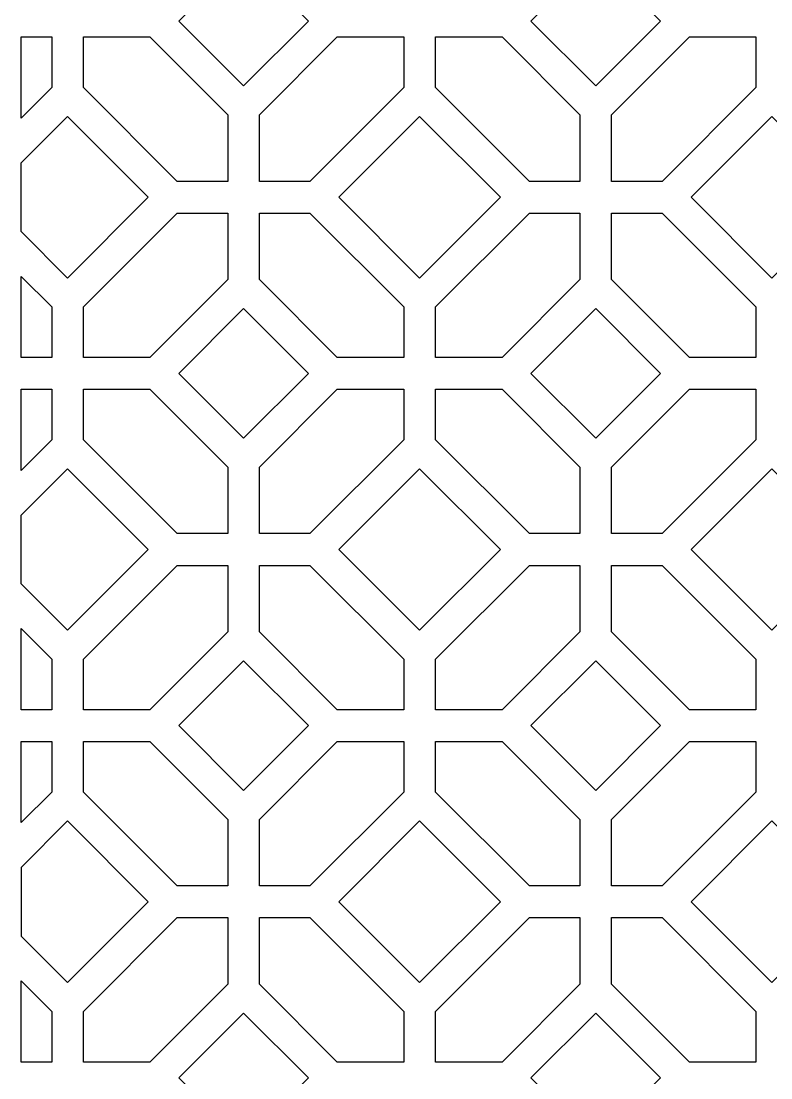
# Model space of a CAD drawing. Header units: centimetres. Extents: x -92 to 92, y -111 to 111.
# Drawn here: x -92.5 to -49.9, y -54.5 to 5.5 of the extents above; entities that cross this region are included whole.
import ezdxf

# ---------------------------------------------------------------- set-up
doc = ezdxf.new("R2010")
doc.units = ezdxf.units.CM
doc.header["$MEASUREMENT"] = 0
doc.layers.add('layer 1', color=7, linetype='Continuous')

msp = doc.modelspace()

# ---------------------------------------------------------------- linework, layer by layer
at = {"layer": 'layer 1', "color": 242}
for points, knots in [([(-79.81536, 1.79491), (-79.81536, 1.79491), (-76.13827, 5.472), (-76.13827, 5.472), (-76.13827, 5.472), (-76.13827, 5.472), (-79.81536, 9.14909), (-79.81536, 9.14909), (-79.81536, 9.14909), (-79.81536, 9.14909), (-83.49244, 5.472), (-83.49244, 5.472), (-83.49244, 5.472), (-83.49244, 5.472), (-79.81536, 1.79491), (-79.81536, 1.79491)], [0, 0, 0, 0, 0.2, 0.2, 0.2, 0.2, 0.4, 0.4, 0.4, 0.4, 0.6, 0.6, 0.6, 0.6, 1, 1, 1, 1]), ([(-59.81536, 1.79491), (-59.81536, 1.79491), (-56.13827, 5.472), (-56.13827, 5.472), (-56.13827, 5.472), (-56.13827, 5.472), (-59.81536, 9.14909), (-59.81536, 9.14909), (-59.81536, 9.14909), (-59.81536, 9.14909), (-63.49244, 5.472), (-63.49244, 5.472), (-63.49244, 5.472), (-63.49244, 5.472), (-59.81536, 1.79491), (-59.81536, 1.79491)], [0, 0, 0, 0, 0.2, 0.2, 0.2, 0.2, 0.4, 0.4, 0.4, 0.4, 0.6, 0.6, 0.6, 0.6, 1, 1, 1, 1]), ([(-92.45335, -0.03549), (-92.45335, -0.03549), (-90.71535, 1.70252), (-90.71535, 1.70252), (-90.71535, 1.70252), (-90.71535, 1.70252), (-90.71535, 4.57201), (-90.71535, 4.57201), (-90.71535, 4.57201), (-90.71535, 4.57201), (-92.45335, 4.57198), (-92.45335, 4.57198), (-92.45335, 4.57198), (-92.45335, 4.57198), (-92.45335, -0.03549), (-92.45335, -0.03549)], [0, 0, 0, 0, 0.2, 0.2, 0.2, 0.2, 0.4, 0.4, 0.4, 0.4, 0.6, 0.6, 0.6, 0.6, 1, 1, 1, 1]), ([(-88.91535, 4.572), (-88.91535, 4.572), (-88.91535, 1.70251), (-88.91535, 1.70251), (-88.91535, 1.70251), (-88.91535, 1.70251), (-83.58483, -3.62801), (-83.58483, -3.62801), (-83.58483, -3.62801), (-83.58483, -3.62801), (-80.71536, -3.62801), (-80.71536, -3.62801), (-80.71536, -3.62801), (-80.71536, -3.62801), (-80.71536, 0.14959), (-80.71536, 0.14959), (-80.71536, 0.14959), (-80.71536, 0.14959), (-85.13776, 4.572), (-85.13776, 4.572), (-85.13776, 4.572), (-85.13776, 4.572), (-88.91535, 4.572), (-88.91535, 4.572)], [0, 0, 0, 0, 0.14285714, 0.14285714, 0.14285714, 0.14285714, 0.28571429, 0.28571429, 0.28571429, 0.28571429, 0.42857143, 0.42857143, 0.42857143, 0.42857143, 0.57142857, 0.57142857, 0.57142857, 0.57142857, 0.71428571, 0.71428571, 0.71428571, 0.71428571, 1, 1, 1, 1]), ([(-70.71535, 1.70251), (-70.71535, 1.70251), (-70.71535, 4.572), (-70.71535, 4.572), (-70.71535, 4.572), (-70.71535, 4.572), (-74.49295, 4.572), (-74.49295, 4.572), (-74.49295, 4.572), (-74.49295, 4.572), (-78.91536, 0.14959), (-78.91536, 0.14959), (-78.91536, 0.14959), (-78.91536, 0.14959), (-78.91536, -3.62801), (-78.91536, -3.62801), (-78.91536, -3.62801), (-78.91536, -3.62801), (-76.04587, -3.62801), (-76.04587, -3.62801), (-76.04587, -3.62801), (-76.04587, -3.62801), (-70.71535, 1.70251), (-70.71535, 1.70251)], [0, 0, 0, 0, 0.14285714, 0.14285714, 0.14285714, 0.14285714, 0.28571429, 0.28571429, 0.28571429, 0.28571429, 0.42857143, 0.42857143, 0.42857143, 0.42857143, 0.57142857, 0.57142857, 0.57142857, 0.57142857, 0.71428571, 0.71428571, 0.71428571, 0.71428571, 1, 1, 1, 1]), ([(-68.91535, 4.572), (-68.91535, 4.572), (-68.91535, 1.70251), (-68.91535, 1.70251), (-68.91535, 1.70251), (-68.91535, 1.70251), (-63.58483, -3.62801), (-63.58483, -3.62801), (-63.58483, -3.62801), (-63.58483, -3.62801), (-60.71536, -3.62801), (-60.71536, -3.62801), (-60.71536, -3.62801), (-60.71536, -3.62801), (-60.71536, 0.14959), (-60.71536, 0.14959), (-60.71536, 0.14959), (-60.71536, 0.14959), (-65.13776, 4.572), (-65.13776, 4.572), (-65.13776, 4.572), (-65.13776, 4.572), (-68.91535, 4.572), (-68.91535, 4.572)], [0, 0, 0, 0, 0.14285714, 0.14285714, 0.14285714, 0.14285714, 0.28571429, 0.28571429, 0.28571429, 0.28571429, 0.42857143, 0.42857143, 0.42857143, 0.42857143, 0.57142857, 0.57142857, 0.57142857, 0.57142857, 0.71428571, 0.71428571, 0.71428571, 0.71428571, 1, 1, 1, 1]), ([(-50.71535, 1.70251), (-50.71535, 1.70251), (-50.71535, 4.572), (-50.71535, 4.572), (-50.71535, 4.572), (-50.71535, 4.572), (-54.49295, 4.572), (-54.49295, 4.572), (-54.49295, 4.572), (-54.49295, 4.572), (-58.91536, 0.14959), (-58.91536, 0.14959), (-58.91536, 0.14959), (-58.91536, 0.14959), (-58.91536, -3.62801), (-58.91536, -3.62801), (-58.91536, -3.62801), (-58.91536, -3.62801), (-56.04587, -3.62801), (-56.04587, -3.62801), (-56.04587, -3.62801), (-56.04587, -3.62801), (-50.71535, 1.70251), (-50.71535, 1.70251)], [0, 0, 0, 0, 0.14285714, 0.14285714, 0.14285714, 0.14285714, 0.28571429, 0.28571429, 0.28571429, 0.28571429, 0.42857143, 0.42857143, 0.42857143, 0.42857143, 0.57142857, 0.57142857, 0.57142857, 0.57142857, 0.71428571, 0.71428571, 0.71428571, 0.71428571, 1, 1, 1, 1]), ([(-92.45335, -6.47521), (-92.45335, -6.47521), (-89.81535, -9.1132), (-89.81535, -9.1132), (-89.81535, -9.1132), (-89.81535, -9.1132), (-85.23015, -4.52801), (-85.23015, -4.52801), (-85.23015, -4.52801), (-85.23015, -4.52801), (-89.81536, 0.0572), (-89.81536, 0.0572), (-89.81536, 0.0572), (-89.81536, 0.0572), (-92.45335, -2.58077), (-92.45335, -2.58077), (-92.45335, -2.58077), (-92.45335, -2.58077), (-92.45335, -6.47521), (-92.45335, -6.47521)], [0, 0, 0, 0, 0.16666667, 0.16666667, 0.16666667, 0.16666667, 0.33333333, 0.33333333, 0.33333333, 0.33333333, 0.5, 0.5, 0.5, 0.5, 0.66666667, 0.66666667, 0.66666667, 0.66666667, 1, 1, 1, 1]), ([(-69.81535, 0.05719), (-69.81535, 0.05719), (-74.40055, -4.52801), (-74.40055, -4.52801), (-74.40055, -4.52801), (-74.40055, -4.52801), (-69.81535, -9.11321), (-69.81535, -9.11321), (-69.81535, -9.11321), (-69.81535, -9.11321), (-65.23015, -4.52801), (-65.23015, -4.52801), (-65.23015, -4.52801), (-65.23015, -4.52801), (-69.81535, 0.05719), (-69.81535, 0.05719)], [0, 0, 0, 0, 0.2, 0.2, 0.2, 0.2, 0.4, 0.4, 0.4, 0.4, 0.6, 0.6, 0.6, 0.6, 1, 1, 1, 1]), ([(-49.81535, 0.05719), (-49.81535, 0.05719), (-54.40055, -4.52801), (-54.40055, -4.52801), (-54.40055, -4.52801), (-54.40055, -4.52801), (-49.81535, -9.11321), (-49.81535, -9.11321), (-49.81535, -9.11321), (-49.81535, -9.11321), (-45.23015, -4.52801), (-45.23015, -4.52801), (-45.23015, -4.52801), (-45.23015, -4.52801), (-49.81535, 0.05719), (-49.81535, 0.05719)], [0, 0, 0, 0, 0.2, 0.2, 0.2, 0.2, 0.4, 0.4, 0.4, 0.4, 0.6, 0.6, 0.6, 0.6, 1, 1, 1, 1]), ([(-80.71536, -5.42801), (-80.71536, -5.42801), (-83.58483, -5.42801), (-83.58483, -5.42801), (-83.58483, -5.42801), (-83.58483, -5.42801), (-88.91535, -10.75853), (-88.91535, -10.75853), (-88.91535, -10.75853), (-88.91535, -10.75853), (-88.91535, -13.628), (-88.91535, -13.628), (-88.91535, -13.628), (-88.91535, -13.628), (-85.13776, -13.628), (-85.13776, -13.628), (-85.13776, -13.628), (-85.13776, -13.628), (-80.71536, -9.20559), (-80.71536, -9.20559), (-80.71536, -9.20559), (-80.71536, -9.20559), (-80.71536, -5.42801), (-80.71536, -5.42801)], [0, 0, 0, 0, 0.14285714, 0.14285714, 0.14285714, 0.14285714, 0.28571429, 0.28571429, 0.28571429, 0.28571429, 0.42857143, 0.42857143, 0.42857143, 0.42857143, 0.57142857, 0.57142857, 0.57142857, 0.57142857, 0.71428571, 0.71428571, 0.71428571, 0.71428571, 1, 1, 1, 1]), ([(-76.04587, -5.42801), (-76.04587, -5.42801), (-78.91536, -5.42801), (-78.91536, -5.42801), (-78.91536, -5.42801), (-78.91536, -5.42801), (-78.91536, -9.20559), (-78.91536, -9.20559), (-78.91536, -9.20559), (-78.91536, -9.20559), (-74.49295, -13.628), (-74.49295, -13.628), (-74.49295, -13.628), (-74.49295, -13.628), (-70.71535, -13.628), (-70.71535, -13.628), (-70.71535, -13.628), (-70.71535, -13.628), (-70.71535, -10.75853), (-70.71535, -10.75853), (-70.71535, -10.75853), (-70.71535, -10.75853), (-76.04587, -5.42801), (-76.04587, -5.42801)], [0, 0, 0, 0, 0.14285714, 0.14285714, 0.14285714, 0.14285714, 0.28571429, 0.28571429, 0.28571429, 0.28571429, 0.42857143, 0.42857143, 0.42857143, 0.42857143, 0.57142857, 0.57142857, 0.57142857, 0.57142857, 0.71428571, 0.71428571, 0.71428571, 0.71428571, 1, 1, 1, 1]), ([(-60.71536, -5.42801), (-60.71536, -5.42801), (-63.58483, -5.42801), (-63.58483, -5.42801), (-63.58483, -5.42801), (-63.58483, -5.42801), (-68.91535, -10.75853), (-68.91535, -10.75853), (-68.91535, -10.75853), (-68.91535, -10.75853), (-68.91535, -13.628), (-68.91535, -13.628), (-68.91535, -13.628), (-68.91535, -13.628), (-65.13776, -13.628), (-65.13776, -13.628), (-65.13776, -13.628), (-65.13776, -13.628), (-60.71536, -9.20559), (-60.71536, -9.20559), (-60.71536, -9.20559), (-60.71536, -9.20559), (-60.71536, -5.42801), (-60.71536, -5.42801)], [0, 0, 0, 0, 0.14285714, 0.14285714, 0.14285714, 0.14285714, 0.28571429, 0.28571429, 0.28571429, 0.28571429, 0.42857143, 0.42857143, 0.42857143, 0.42857143, 0.57142857, 0.57142857, 0.57142857, 0.57142857, 0.71428571, 0.71428571, 0.71428571, 0.71428571, 1, 1, 1, 1]), ([(-56.04587, -5.42801), (-56.04587, -5.42801), (-58.91536, -5.42801), (-58.91536, -5.42801), (-58.91536, -5.42801), (-58.91536, -5.42801), (-58.91536, -9.20559), (-58.91536, -9.20559), (-58.91536, -9.20559), (-58.91536, -9.20559), (-54.49295, -13.628), (-54.49295, -13.628), (-54.49295, -13.628), (-54.49295, -13.628), (-50.71535, -13.628), (-50.71535, -13.628), (-50.71535, -13.628), (-50.71535, -13.628), (-50.71535, -10.75853), (-50.71535, -10.75853), (-50.71535, -10.75853), (-50.71535, -10.75853), (-56.04587, -5.42801), (-56.04587, -5.42801)], [0, 0, 0, 0, 0.14285714, 0.14285714, 0.14285714, 0.14285714, 0.28571429, 0.28571429, 0.28571429, 0.28571429, 0.42857143, 0.42857143, 0.42857143, 0.42857143, 0.57142857, 0.57142857, 0.57142857, 0.57142857, 0.71428571, 0.71428571, 0.71428571, 0.71428571, 1, 1, 1, 1]), ([(-92.45335, -13.62799), (-92.45335, -13.62799), (-90.71535, -13.62799), (-90.71535, -13.62799), (-90.71535, -13.62799), (-90.71535, -13.62799), (-90.71535, -10.75852), (-90.71535, -10.75852), (-90.71535, -10.75852), (-90.71535, -10.75852), (-92.45335, -9.02048), (-92.45335, -9.02048), (-92.45335, -9.02048), (-92.45335, -9.02048), (-92.45335, -13.62799), (-92.45335, -13.62799)], [0, 0, 0, 0, 0.2, 0.2, 0.2, 0.2, 0.4, 0.4, 0.4, 0.4, 0.6, 0.6, 0.6, 0.6, 1, 1, 1, 1]), ([(-79.81536, -18.20509), (-79.81536, -18.20509), (-76.13827, -14.528), (-76.13827, -14.528), (-76.13827, -14.528), (-76.13827, -14.528), (-79.81536, -10.85091), (-79.81536, -10.85091), (-79.81536, -10.85091), (-79.81536, -10.85091), (-83.49244, -14.528), (-83.49244, -14.528), (-83.49244, -14.528), (-83.49244, -14.528), (-79.81536, -18.20509), (-79.81536, -18.20509)], [0, 0, 0, 0, 0.2, 0.2, 0.2, 0.2, 0.4, 0.4, 0.4, 0.4, 0.6, 0.6, 0.6, 0.6, 1, 1, 1, 1]), ([(-59.81536, -18.20509), (-59.81536, -18.20509), (-56.13827, -14.528), (-56.13827, -14.528), (-56.13827, -14.528), (-56.13827, -14.528), (-59.81536, -10.85091), (-59.81536, -10.85091), (-59.81536, -10.85091), (-59.81536, -10.85091), (-63.49244, -14.528), (-63.49244, -14.528), (-63.49244, -14.528), (-63.49244, -14.528), (-59.81536, -18.20509), (-59.81536, -18.20509)], [0, 0, 0, 0, 0.2, 0.2, 0.2, 0.2, 0.4, 0.4, 0.4, 0.4, 0.6, 0.6, 0.6, 0.6, 1, 1, 1, 1]), ([(-92.45335, -20.03549), (-92.45335, -20.03549), (-90.71535, -18.29748), (-90.71535, -18.29748), (-90.71535, -18.29748), (-90.71535, -18.29748), (-90.71535, -15.42799), (-90.71535, -15.42799), (-90.71535, -15.42799), (-90.71535, -15.42799), (-92.45335, -15.42799), (-92.45335, -15.42799), (-92.45335, -15.42799), (-92.45335, -15.42799), (-92.45335, -20.03549), (-92.45335, -20.03549)], [0, 0, 0, 0, 0.2, 0.2, 0.2, 0.2, 0.4, 0.4, 0.4, 0.4, 0.6, 0.6, 0.6, 0.6, 1, 1, 1, 1]), ([(-88.91535, -15.428), (-88.91535, -15.428), (-88.91535, -18.29749), (-88.91535, -18.29749), (-88.91535, -18.29749), (-88.91535, -18.29749), (-83.58483, -23.62801), (-83.58483, -23.62801), (-83.58483, -23.62801), (-83.58483, -23.62801), (-80.71536, -23.62801), (-80.71536, -23.62801), (-80.71536, -23.62801), (-80.71536, -23.62801), (-80.71536, -19.85041), (-80.71536, -19.85041), (-80.71536, -19.85041), (-80.71536, -19.85041), (-85.13776, -15.428), (-85.13776, -15.428), (-85.13776, -15.428), (-85.13776, -15.428), (-88.91535, -15.428), (-88.91535, -15.428)], [0, 0, 0, 0, 0.14285714, 0.14285714, 0.14285714, 0.14285714, 0.28571429, 0.28571429, 0.28571429, 0.28571429, 0.42857143, 0.42857143, 0.42857143, 0.42857143, 0.57142857, 0.57142857, 0.57142857, 0.57142857, 0.71428571, 0.71428571, 0.71428571, 0.71428571, 1, 1, 1, 1]), ([(-70.71535, -18.29749), (-70.71535, -18.29749), (-70.71535, -15.428), (-70.71535, -15.428), (-70.71535, -15.428), (-70.71535, -15.428), (-74.49295, -15.428), (-74.49295, -15.428), (-74.49295, -15.428), (-74.49295, -15.428), (-78.91536, -19.85041), (-78.91536, -19.85041), (-78.91536, -19.85041), (-78.91536, -19.85041), (-78.91536, -23.62801), (-78.91536, -23.62801), (-78.91536, -23.62801), (-78.91536, -23.62801), (-76.04587, -23.62801), (-76.04587, -23.62801), (-76.04587, -23.62801), (-76.04587, -23.62801), (-70.71535, -18.29749), (-70.71535, -18.29749)], [0, 0, 0, 0, 0.14285714, 0.14285714, 0.14285714, 0.14285714, 0.28571429, 0.28571429, 0.28571429, 0.28571429, 0.42857143, 0.42857143, 0.42857143, 0.42857143, 0.57142857, 0.57142857, 0.57142857, 0.57142857, 0.71428571, 0.71428571, 0.71428571, 0.71428571, 1, 1, 1, 1]), ([(-68.91535, -15.428), (-68.91535, -15.428), (-68.91535, -18.29749), (-68.91535, -18.29749), (-68.91535, -18.29749), (-68.91535, -18.29749), (-63.58483, -23.62801), (-63.58483, -23.62801), (-63.58483, -23.62801), (-63.58483, -23.62801), (-60.71536, -23.62801), (-60.71536, -23.62801), (-60.71536, -23.62801), (-60.71536, -23.62801), (-60.71536, -19.85041), (-60.71536, -19.85041), (-60.71536, -19.85041), (-60.71536, -19.85041), (-65.13776, -15.428), (-65.13776, -15.428), (-65.13776, -15.428), (-65.13776, -15.428), (-68.91535, -15.428), (-68.91535, -15.428)], [0, 0, 0, 0, 0.14285714, 0.14285714, 0.14285714, 0.14285714, 0.28571429, 0.28571429, 0.28571429, 0.28571429, 0.42857143, 0.42857143, 0.42857143, 0.42857143, 0.57142857, 0.57142857, 0.57142857, 0.57142857, 0.71428571, 0.71428571, 0.71428571, 0.71428571, 1, 1, 1, 1]), ([(-50.71535, -18.29749), (-50.71535, -18.29749), (-50.71535, -15.428), (-50.71535, -15.428), (-50.71535, -15.428), (-50.71535, -15.428), (-54.49295, -15.428), (-54.49295, -15.428), (-54.49295, -15.428), (-54.49295, -15.428), (-58.91536, -19.85041), (-58.91536, -19.85041), (-58.91536, -19.85041), (-58.91536, -19.85041), (-58.91536, -23.62801), (-58.91536, -23.62801), (-58.91536, -23.62801), (-58.91536, -23.62801), (-56.04587, -23.62801), (-56.04587, -23.62801), (-56.04587, -23.62801), (-56.04587, -23.62801), (-50.71535, -18.29749), (-50.71535, -18.29749)], [0, 0, 0, 0, 0.14285714, 0.14285714, 0.14285714, 0.14285714, 0.28571429, 0.28571429, 0.28571429, 0.28571429, 0.42857143, 0.42857143, 0.42857143, 0.42857143, 0.57142857, 0.57142857, 0.57142857, 0.57142857, 0.71428571, 0.71428571, 0.71428571, 0.71428571, 1, 1, 1, 1]), ([(-92.45335, -26.47519), (-92.45335, -26.47519), (-89.81534, -29.1132), (-89.81534, -29.1132), (-89.81534, -29.1132), (-89.81534, -29.1132), (-85.23015, -24.52801), (-85.23015, -24.52801), (-85.23015, -24.52801), (-85.23015, -24.52801), (-89.81536, -19.9428), (-89.81536, -19.9428), (-89.81536, -19.9428), (-89.81536, -19.9428), (-92.45335, -22.58078), (-92.45335, -22.58078), (-92.45335, -22.58078), (-92.45335, -22.58078), (-92.45335, -26.47519), (-92.45335, -26.47519)], [0, 0, 0, 0, 0.16666667, 0.16666667, 0.16666667, 0.16666667, 0.33333333, 0.33333333, 0.33333333, 0.33333333, 0.5, 0.5, 0.5, 0.5, 0.66666667, 0.66666667, 0.66666667, 0.66666667, 1, 1, 1, 1]), ([(-69.81535, -19.94281), (-69.81535, -19.94281), (-74.40055, -24.528), (-74.40055, -24.528), (-74.40055, -24.528), (-74.40055, -24.528), (-69.81534, -29.11321), (-69.81534, -29.11321), (-69.81534, -29.11321), (-69.81534, -29.11321), (-65.23015, -24.52801), (-65.23015, -24.52801), (-65.23015, -24.52801), (-65.23015, -24.52801), (-69.81535, -19.94281), (-69.81535, -19.94281)], [0, 0, 0, 0, 0.2, 0.2, 0.2, 0.2, 0.4, 0.4, 0.4, 0.4, 0.6, 0.6, 0.6, 0.6, 1, 1, 1, 1]), ([(-49.81535, -19.94281), (-49.81535, -19.94281), (-54.40055, -24.528), (-54.40055, -24.528), (-54.40055, -24.528), (-54.40055, -24.528), (-49.81534, -29.11321), (-49.81534, -29.11321), (-49.81534, -29.11321), (-49.81534, -29.11321), (-45.23015, -24.52801), (-45.23015, -24.52801), (-45.23015, -24.52801), (-45.23015, -24.52801), (-49.81535, -19.94281), (-49.81535, -19.94281)], [0, 0, 0, 0, 0.2, 0.2, 0.2, 0.2, 0.4, 0.4, 0.4, 0.4, 0.6, 0.6, 0.6, 0.6, 1, 1, 1, 1]), ([(-80.71535, -25.42801), (-80.71535, -25.42801), (-83.58482, -25.42801), (-83.58482, -25.42801), (-83.58482, -25.42801), (-83.58482, -25.42801), (-88.91534, -30.75853), (-88.91534, -30.75853), (-88.91534, -30.75853), (-88.91534, -30.75853), (-88.91534, -33.628), (-88.91534, -33.628), (-88.91534, -33.628), (-88.91534, -33.628), (-85.13775, -33.628), (-85.13775, -33.628), (-85.13775, -33.628), (-85.13775, -33.628), (-80.71535, -29.20559), (-80.71535, -29.20559), (-80.71535, -29.20559), (-80.71535, -29.20559), (-80.71535, -25.42801), (-80.71535, -25.42801)], [0, 0, 0, 0, 0.14285714, 0.14285714, 0.14285714, 0.14285714, 0.28571429, 0.28571429, 0.28571429, 0.28571429, 0.42857143, 0.42857143, 0.42857143, 0.42857143, 0.57142857, 0.57142857, 0.57142857, 0.57142857, 0.71428571, 0.71428571, 0.71428571, 0.71428571, 1, 1, 1, 1]), ([(-76.04586, -25.42801), (-76.04586, -25.42801), (-78.91535, -25.42801), (-78.91535, -25.42801), (-78.91535, -25.42801), (-78.91535, -25.42801), (-78.91535, -29.20559), (-78.91535, -29.20559), (-78.91535, -29.20559), (-78.91535, -29.20559), (-74.49294, -33.628), (-74.49294, -33.628), (-74.49294, -33.628), (-74.49294, -33.628), (-70.71534, -33.628), (-70.71534, -33.628), (-70.71534, -33.628), (-70.71534, -33.628), (-70.71534, -30.75853), (-70.71534, -30.75853), (-70.71534, -30.75853), (-70.71534, -30.75853), (-76.04586, -25.42801), (-76.04586, -25.42801)], [0, 0, 0, 0, 0.14285714, 0.14285714, 0.14285714, 0.14285714, 0.28571429, 0.28571429, 0.28571429, 0.28571429, 0.42857143, 0.42857143, 0.42857143, 0.42857143, 0.57142857, 0.57142857, 0.57142857, 0.57142857, 0.71428571, 0.71428571, 0.71428571, 0.71428571, 1, 1, 1, 1]), ([(-60.71535, -25.42801), (-60.71535, -25.42801), (-63.58482, -25.42801), (-63.58482, -25.42801), (-63.58482, -25.42801), (-63.58482, -25.42801), (-68.91534, -30.75853), (-68.91534, -30.75853), (-68.91534, -30.75853), (-68.91534, -30.75853), (-68.91534, -33.628), (-68.91534, -33.628), (-68.91534, -33.628), (-68.91534, -33.628), (-65.13775, -33.628), (-65.13775, -33.628), (-65.13775, -33.628), (-65.13775, -33.628), (-60.71535, -29.20559), (-60.71535, -29.20559), (-60.71535, -29.20559), (-60.71535, -29.20559), (-60.71535, -25.42801), (-60.71535, -25.42801)], [0, 0, 0, 0, 0.14285714, 0.14285714, 0.14285714, 0.14285714, 0.28571429, 0.28571429, 0.28571429, 0.28571429, 0.42857143, 0.42857143, 0.42857143, 0.42857143, 0.57142857, 0.57142857, 0.57142857, 0.57142857, 0.71428571, 0.71428571, 0.71428571, 0.71428571, 1, 1, 1, 1]), ([(-56.04586, -25.42801), (-56.04586, -25.42801), (-58.91535, -25.42801), (-58.91535, -25.42801), (-58.91535, -25.42801), (-58.91535, -25.42801), (-58.91535, -29.20559), (-58.91535, -29.20559), (-58.91535, -29.20559), (-58.91535, -29.20559), (-54.49294, -33.628), (-54.49294, -33.628), (-54.49294, -33.628), (-54.49294, -33.628), (-50.71534, -33.628), (-50.71534, -33.628), (-50.71534, -33.628), (-50.71534, -33.628), (-50.71534, -30.75853), (-50.71534, -30.75853), (-50.71534, -30.75853), (-50.71534, -30.75853), (-56.04586, -25.42801), (-56.04586, -25.42801)], [0, 0, 0, 0, 0.14285714, 0.14285714, 0.14285714, 0.14285714, 0.28571429, 0.28571429, 0.28571429, 0.28571429, 0.42857143, 0.42857143, 0.42857143, 0.42857143, 0.57142857, 0.57142857, 0.57142857, 0.57142857, 0.71428571, 0.71428571, 0.71428571, 0.71428571, 1, 1, 1, 1]), ([(-92.45335, -33.62799), (-92.45335, -33.62799), (-90.71534, -33.62799), (-90.71534, -33.62799), (-90.71534, -33.62799), (-90.71534, -33.62799), (-90.71534, -30.75852), (-90.71534, -30.75852), (-90.71534, -30.75852), (-90.71534, -30.75852), (-92.45335, -29.02047), (-92.45335, -29.02047), (-92.45335, -29.02047), (-92.45335, -29.02047), (-92.45335, -33.62799), (-92.45335, -33.62799)], [0, 0, 0, 0, 0.2, 0.2, 0.2, 0.2, 0.4, 0.4, 0.4, 0.4, 0.6, 0.6, 0.6, 0.6, 1, 1, 1, 1]), ([(-79.81535, -38.20509), (-79.81535, -38.20509), (-76.13826, -34.528), (-76.13826, -34.528), (-76.13826, -34.528), (-76.13826, -34.528), (-79.81535, -30.85091), (-79.81535, -30.85091), (-79.81535, -30.85091), (-79.81535, -30.85091), (-83.49243, -34.528), (-83.49243, -34.528), (-83.49243, -34.528), (-83.49243, -34.528), (-79.81535, -38.20509), (-79.81535, -38.20509)], [0, 0, 0, 0, 0.2, 0.2, 0.2, 0.2, 0.4, 0.4, 0.4, 0.4, 0.6, 0.6, 0.6, 0.6, 1, 1, 1, 1]), ([(-59.81535, -38.20509), (-59.81535, -38.20509), (-56.13826, -34.528), (-56.13826, -34.528), (-56.13826, -34.528), (-56.13826, -34.528), (-59.81535, -30.85091), (-59.81535, -30.85091), (-59.81535, -30.85091), (-59.81535, -30.85091), (-63.49243, -34.528), (-63.49243, -34.528), (-63.49243, -34.528), (-63.49243, -34.528), (-59.81535, -38.20509), (-59.81535, -38.20509)], [0, 0, 0, 0, 0.2, 0.2, 0.2, 0.2, 0.4, 0.4, 0.4, 0.4, 0.6, 0.6, 0.6, 0.6, 1, 1, 1, 1]), ([(-92.45335, -40.0355), (-92.45335, -40.0355), (-90.71534, -38.29748), (-90.71534, -38.29748), (-90.71534, -38.29748), (-90.71534, -38.29748), (-90.71534, -35.42799), (-90.71534, -35.42799), (-90.71534, -35.42799), (-90.71534, -35.42799), (-92.45335, -35.42795), (-92.45335, -35.42795), (-92.45335, -35.42795), (-92.45335, -35.42795), (-92.45335, -40.0355), (-92.45335, -40.0355)], [0, 0, 0, 0, 0.2, 0.2, 0.2, 0.2, 0.4, 0.4, 0.4, 0.4, 0.6, 0.6, 0.6, 0.6, 1, 1, 1, 1]), ([(-88.91534, -35.428), (-88.91534, -35.428), (-88.91534, -38.29749), (-88.91534, -38.29749), (-88.91534, -38.29749), (-88.91534, -38.29749), (-83.58482, -43.62801), (-83.58482, -43.62801), (-83.58482, -43.62801), (-83.58482, -43.62801), (-80.71535, -43.62801), (-80.71535, -43.62801), (-80.71535, -43.62801), (-80.71535, -43.62801), (-80.71535, -39.85041), (-80.71535, -39.85041), (-80.71535, -39.85041), (-80.71535, -39.85041), (-85.13775, -35.428), (-85.13775, -35.428), (-85.13775, -35.428), (-85.13775, -35.428), (-88.91534, -35.428), (-88.91534, -35.428)], [0, 0, 0, 0, 0.14285714, 0.14285714, 0.14285714, 0.14285714, 0.28571429, 0.28571429, 0.28571429, 0.28571429, 0.42857143, 0.42857143, 0.42857143, 0.42857143, 0.57142857, 0.57142857, 0.57142857, 0.57142857, 0.71428571, 0.71428571, 0.71428571, 0.71428571, 1, 1, 1, 1]), ([(-70.71534, -38.29749), (-70.71534, -38.29749), (-70.71534, -35.428), (-70.71534, -35.428), (-70.71534, -35.428), (-70.71534, -35.428), (-74.49294, -35.428), (-74.49294, -35.428), (-74.49294, -35.428), (-74.49294, -35.428), (-78.91535, -39.85041), (-78.91535, -39.85041), (-78.91535, -39.85041), (-78.91535, -39.85041), (-78.91535, -43.62801), (-78.91535, -43.62801), (-78.91535, -43.62801), (-78.91535, -43.62801), (-76.04586, -43.62801), (-76.04586, -43.62801), (-76.04586, -43.62801), (-76.04586, -43.62801), (-70.71534, -38.29749), (-70.71534, -38.29749)], [0, 0, 0, 0, 0.14285714, 0.14285714, 0.14285714, 0.14285714, 0.28571429, 0.28571429, 0.28571429, 0.28571429, 0.42857143, 0.42857143, 0.42857143, 0.42857143, 0.57142857, 0.57142857, 0.57142857, 0.57142857, 0.71428571, 0.71428571, 0.71428571, 0.71428571, 1, 1, 1, 1]), ([(-68.91534, -35.428), (-68.91534, -35.428), (-68.91534, -38.29749), (-68.91534, -38.29749), (-68.91534, -38.29749), (-68.91534, -38.29749), (-63.58482, -43.62801), (-63.58482, -43.62801), (-63.58482, -43.62801), (-63.58482, -43.62801), (-60.71535, -43.62801), (-60.71535, -43.62801), (-60.71535, -43.62801), (-60.71535, -43.62801), (-60.71535, -39.85041), (-60.71535, -39.85041), (-60.71535, -39.85041), (-60.71535, -39.85041), (-65.13775, -35.428), (-65.13775, -35.428), (-65.13775, -35.428), (-65.13775, -35.428), (-68.91534, -35.428), (-68.91534, -35.428)], [0, 0, 0, 0, 0.14285714, 0.14285714, 0.14285714, 0.14285714, 0.28571429, 0.28571429, 0.28571429, 0.28571429, 0.42857143, 0.42857143, 0.42857143, 0.42857143, 0.57142857, 0.57142857, 0.57142857, 0.57142857, 0.71428571, 0.71428571, 0.71428571, 0.71428571, 1, 1, 1, 1]), ([(-50.71534, -38.29749), (-50.71534, -38.29749), (-50.71534, -35.428), (-50.71534, -35.428), (-50.71534, -35.428), (-50.71534, -35.428), (-54.49294, -35.428), (-54.49294, -35.428), (-54.49294, -35.428), (-54.49294, -35.428), (-58.91535, -39.85041), (-58.91535, -39.85041), (-58.91535, -39.85041), (-58.91535, -39.85041), (-58.91535, -43.62801), (-58.91535, -43.62801), (-58.91535, -43.62801), (-58.91535, -43.62801), (-56.04586, -43.62801), (-56.04586, -43.62801), (-56.04586, -43.62801), (-56.04586, -43.62801), (-50.71534, -38.29749), (-50.71534, -38.29749)], [0, 0, 0, 0, 0.14285714, 0.14285714, 0.14285714, 0.14285714, 0.28571429, 0.28571429, 0.28571429, 0.28571429, 0.42857143, 0.42857143, 0.42857143, 0.42857143, 0.57142857, 0.57142857, 0.57142857, 0.57142857, 0.71428571, 0.71428571, 0.71428571, 0.71428571, 1, 1, 1, 1]), ([(-92.45335, -42.58082), (-92.45335, -42.58082), (-89.81535, -39.9428), (-89.81535, -39.9428), (-89.81535, -39.9428), (-89.81535, -39.9428), (-85.23014, -44.52801), (-85.23014, -44.52801), (-85.23014, -44.52801), (-85.23014, -44.52801), (-89.81533, -49.1132), (-89.81533, -49.1132), (-89.81533, -49.1132), (-89.81533, -49.1132), (-92.45335, -46.47519), (-92.45335, -46.47519), (-92.45335, -46.47519), (-92.45335, -46.47519), (-92.45335, -42.58082), (-92.45335, -42.58082)], [0, 0, 0, 0, 0.16666667, 0.16666667, 0.16666667, 0.16666667, 0.33333333, 0.33333333, 0.33333333, 0.33333333, 0.5, 0.5, 0.5, 0.5, 0.66666667, 0.66666667, 0.66666667, 0.66666667, 1, 1, 1, 1]), ([(-69.81534, -39.94281), (-69.81534, -39.94281), (-74.40054, -44.528), (-74.40054, -44.528), (-74.40054, -44.528), (-74.40054, -44.528), (-69.81533, -49.11321), (-69.81533, -49.11321), (-69.81533, -49.11321), (-69.81533, -49.11321), (-65.23014, -44.52801), (-65.23014, -44.52801), (-65.23014, -44.52801), (-65.23014, -44.52801), (-69.81534, -39.94281), (-69.81534, -39.94281)], [0, 0, 0, 0, 0.2, 0.2, 0.2, 0.2, 0.4, 0.4, 0.4, 0.4, 0.6, 0.6, 0.6, 0.6, 1, 1, 1, 1]), ([(-49.81534, -39.94281), (-49.81534, -39.94281), (-54.40054, -44.528), (-54.40054, -44.528), (-54.40054, -44.528), (-54.40054, -44.528), (-49.81533, -49.11321), (-49.81533, -49.11321), (-49.81533, -49.11321), (-49.81533, -49.11321), (-45.23014, -44.52801), (-45.23014, -44.52801), (-45.23014, -44.52801), (-45.23014, -44.52801), (-49.81534, -39.94281), (-49.81534, -39.94281)], [0, 0, 0, 0, 0.2, 0.2, 0.2, 0.2, 0.4, 0.4, 0.4, 0.4, 0.6, 0.6, 0.6, 0.6, 1, 1, 1, 1]), ([(-80.71534, -45.42801), (-80.71534, -45.42801), (-83.58481, -45.42801), (-83.58481, -45.42801), (-83.58481, -45.42801), (-83.58481, -45.42801), (-88.91533, -50.75853), (-88.91533, -50.75853), (-88.91533, -50.75853), (-88.91533, -50.75853), (-88.91533, -53.628), (-88.91533, -53.628), (-88.91533, -53.628), (-88.91533, -53.628), (-85.13774, -53.628), (-85.13774, -53.628), (-85.13774, -53.628), (-85.13774, -53.628), (-80.71534, -49.20559), (-80.71534, -49.20559), (-80.71534, -49.20559), (-80.71534, -49.20559), (-80.71534, -45.42801), (-80.71534, -45.42801)], [0, 0, 0, 0, 0.14285714, 0.14285714, 0.14285714, 0.14285714, 0.28571429, 0.28571429, 0.28571429, 0.28571429, 0.42857143, 0.42857143, 0.42857143, 0.42857143, 0.57142857, 0.57142857, 0.57142857, 0.57142857, 0.71428571, 0.71428571, 0.71428571, 0.71428571, 1, 1, 1, 1]), ([(-76.04585, -45.42801), (-76.04585, -45.42801), (-78.91534, -45.42801), (-78.91534, -45.42801), (-78.91534, -45.42801), (-78.91534, -45.42801), (-78.91534, -49.20559), (-78.91534, -49.20559), (-78.91534, -49.20559), (-78.91534, -49.20559), (-74.49293, -53.628), (-74.49293, -53.628), (-74.49293, -53.628), (-74.49293, -53.628), (-70.71533, -53.628), (-70.71533, -53.628), (-70.71533, -53.628), (-70.71533, -53.628), (-70.71533, -50.75853), (-70.71533, -50.75853), (-70.71533, -50.75853), (-70.71533, -50.75853), (-76.04585, -45.42801), (-76.04585, -45.42801)], [0, 0, 0, 0, 0.14285714, 0.14285714, 0.14285714, 0.14285714, 0.28571429, 0.28571429, 0.28571429, 0.28571429, 0.42857143, 0.42857143, 0.42857143, 0.42857143, 0.57142857, 0.57142857, 0.57142857, 0.57142857, 0.71428571, 0.71428571, 0.71428571, 0.71428571, 1, 1, 1, 1]), ([(-60.71534, -45.42801), (-60.71534, -45.42801), (-63.58481, -45.42801), (-63.58481, -45.42801), (-63.58481, -45.42801), (-63.58481, -45.42801), (-68.91533, -50.75853), (-68.91533, -50.75853), (-68.91533, -50.75853), (-68.91533, -50.75853), (-68.91533, -53.628), (-68.91533, -53.628), (-68.91533, -53.628), (-68.91533, -53.628), (-65.13774, -53.628), (-65.13774, -53.628), (-65.13774, -53.628), (-65.13774, -53.628), (-60.71534, -49.20559), (-60.71534, -49.20559), (-60.71534, -49.20559), (-60.71534, -49.20559), (-60.71534, -45.42801), (-60.71534, -45.42801)], [0, 0, 0, 0, 0.14285714, 0.14285714, 0.14285714, 0.14285714, 0.28571429, 0.28571429, 0.28571429, 0.28571429, 0.42857143, 0.42857143, 0.42857143, 0.42857143, 0.57142857, 0.57142857, 0.57142857, 0.57142857, 0.71428571, 0.71428571, 0.71428571, 0.71428571, 1, 1, 1, 1]), ([(-56.04585, -45.42801), (-56.04585, -45.42801), (-58.91534, -45.42801), (-58.91534, -45.42801), (-58.91534, -45.42801), (-58.91534, -45.42801), (-58.91534, -49.20559), (-58.91534, -49.20559), (-58.91534, -49.20559), (-58.91534, -49.20559), (-54.49293, -53.628), (-54.49293, -53.628), (-54.49293, -53.628), (-54.49293, -53.628), (-50.71533, -53.628), (-50.71533, -53.628), (-50.71533, -53.628), (-50.71533, -53.628), (-50.71533, -50.75853), (-50.71533, -50.75853), (-50.71533, -50.75853), (-50.71533, -50.75853), (-56.04585, -45.42801), (-56.04585, -45.42801)], [0, 0, 0, 0, 0.14285714, 0.14285714, 0.14285714, 0.14285714, 0.28571429, 0.28571429, 0.28571429, 0.28571429, 0.42857143, 0.42857143, 0.42857143, 0.42857143, 0.57142857, 0.57142857, 0.57142857, 0.57142857, 0.71428571, 0.71428571, 0.71428571, 0.71428571, 1, 1, 1, 1]), ([(-92.45335, -53.62799), (-92.45335, -53.62799), (-90.71533, -53.62799), (-90.71533, -53.62799), (-90.71533, -53.62799), (-90.71533, -53.62799), (-90.71533, -50.75852), (-90.71533, -50.75852), (-90.71533, -50.75852), (-90.71533, -50.75852), (-92.45335, -49.02052), (-92.45335, -49.02052), (-92.45335, -49.02052), (-92.45335, -49.02052), (-92.45335, -53.62799), (-92.45335, -53.62799)], [0, 0, 0, 0, 0.2, 0.2, 0.2, 0.2, 0.4, 0.4, 0.4, 0.4, 0.6, 0.6, 0.6, 0.6, 1, 1, 1, 1]), ([(-79.81534, -58.20509), (-79.81534, -58.20509), (-76.13825, -54.528), (-76.13825, -54.528), (-76.13825, -54.528), (-76.13825, -54.528), (-79.81534, -50.85091), (-79.81534, -50.85091), (-79.81534, -50.85091), (-79.81534, -50.85091), (-83.49242, -54.528), (-83.49242, -54.528), (-83.49242, -54.528), (-83.49242, -54.528), (-79.81534, -58.20509), (-79.81534, -58.20509)], [0, 0, 0, 0, 0.2, 0.2, 0.2, 0.2, 0.4, 0.4, 0.4, 0.4, 0.6, 0.6, 0.6, 0.6, 1, 1, 1, 1]), ([(-59.81534, -58.20509), (-59.81534, -58.20509), (-56.13825, -54.528), (-56.13825, -54.528), (-56.13825, -54.528), (-56.13825, -54.528), (-59.81534, -50.85091), (-59.81534, -50.85091), (-59.81534, -50.85091), (-59.81534, -50.85091), (-63.49242, -54.528), (-63.49242, -54.528), (-63.49242, -54.528), (-63.49242, -54.528), (-59.81534, -58.20509), (-59.81534, -58.20509)], [0, 0, 0, 0, 0.2, 0.2, 0.2, 0.2, 0.4, 0.4, 0.4, 0.4, 0.6, 0.6, 0.6, 0.6, 1, 1, 1, 1])]:
    msp.add_open_spline(points, degree=3, knots=knots, dxfattribs=at)

doc.saveas('drawing.dxf')
